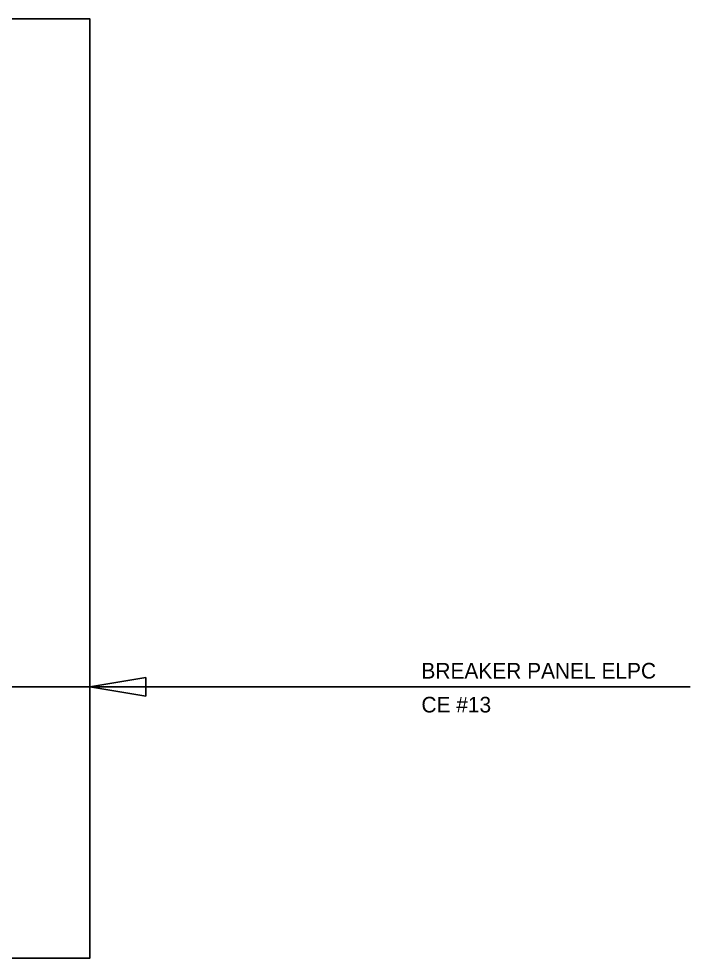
# Model space of a CAD drawing. Extents: x 0.3 to 2.83, y 0.04 to 1.68.
# Drawn here: x 1.274 to 1.721, y 0.709 to 1.335 of the extents above; entities that cross this region are included whole.
import ezdxf

# ---------------------------------------------------------------- set-up
doc = ezdxf.new("R2010")
doc.units = 0
for name, color, linetype in [('--ANNO-TEXT', 7, 'Continuous'), ('G-OBJT-NEW', 7, 'Continuous'), ('Q-SCEM', 7, 'Continuous')]:
    doc.layers.add(name, color=color, linetype=linetype)

msp = doc.modelspace()

# ---------------------------------------------------------------- linework, layer by layer
at = {"layer": 'G-OBJT-NEW'}
for p, q in [((1.29736, 0.88956), (1.18371, 0.88956)), ((1.29736, 0.88956), (1.72134, 0.88956)), ((1.35849, 0.88956), (1.53061, 0.88956))]:
    msp.add_line(p, q, dxfattribs=at)
msp.add_lwpolyline([(1.35849, 0.88334), (1.35849, 0.89577), (1.32117, 0.88956)], close=True, dxfattribs=at)
at = {"layer": 'Q-SCEM'}
msp.add_lwpolyline([(0.44325, 1.33459), (1.32117, 1.33459), (1.32117, 0.70892), (0.44325, 0.70892)], close=True, dxfattribs=at)

# ---------------------------------------------------------------- texts
at = {"layer": '--ANNO-TEXT'}
for s, height, p in [('BREAKER PANEL ELPC', 0.0104167, (1.54222, 0.89516)), ('CE #13', 0.010417, (1.54222, 0.87258))]:
    msp.add_text(s, height=height, dxfattribs=at).set_placement(p)

doc.saveas('drawing.dxf')
